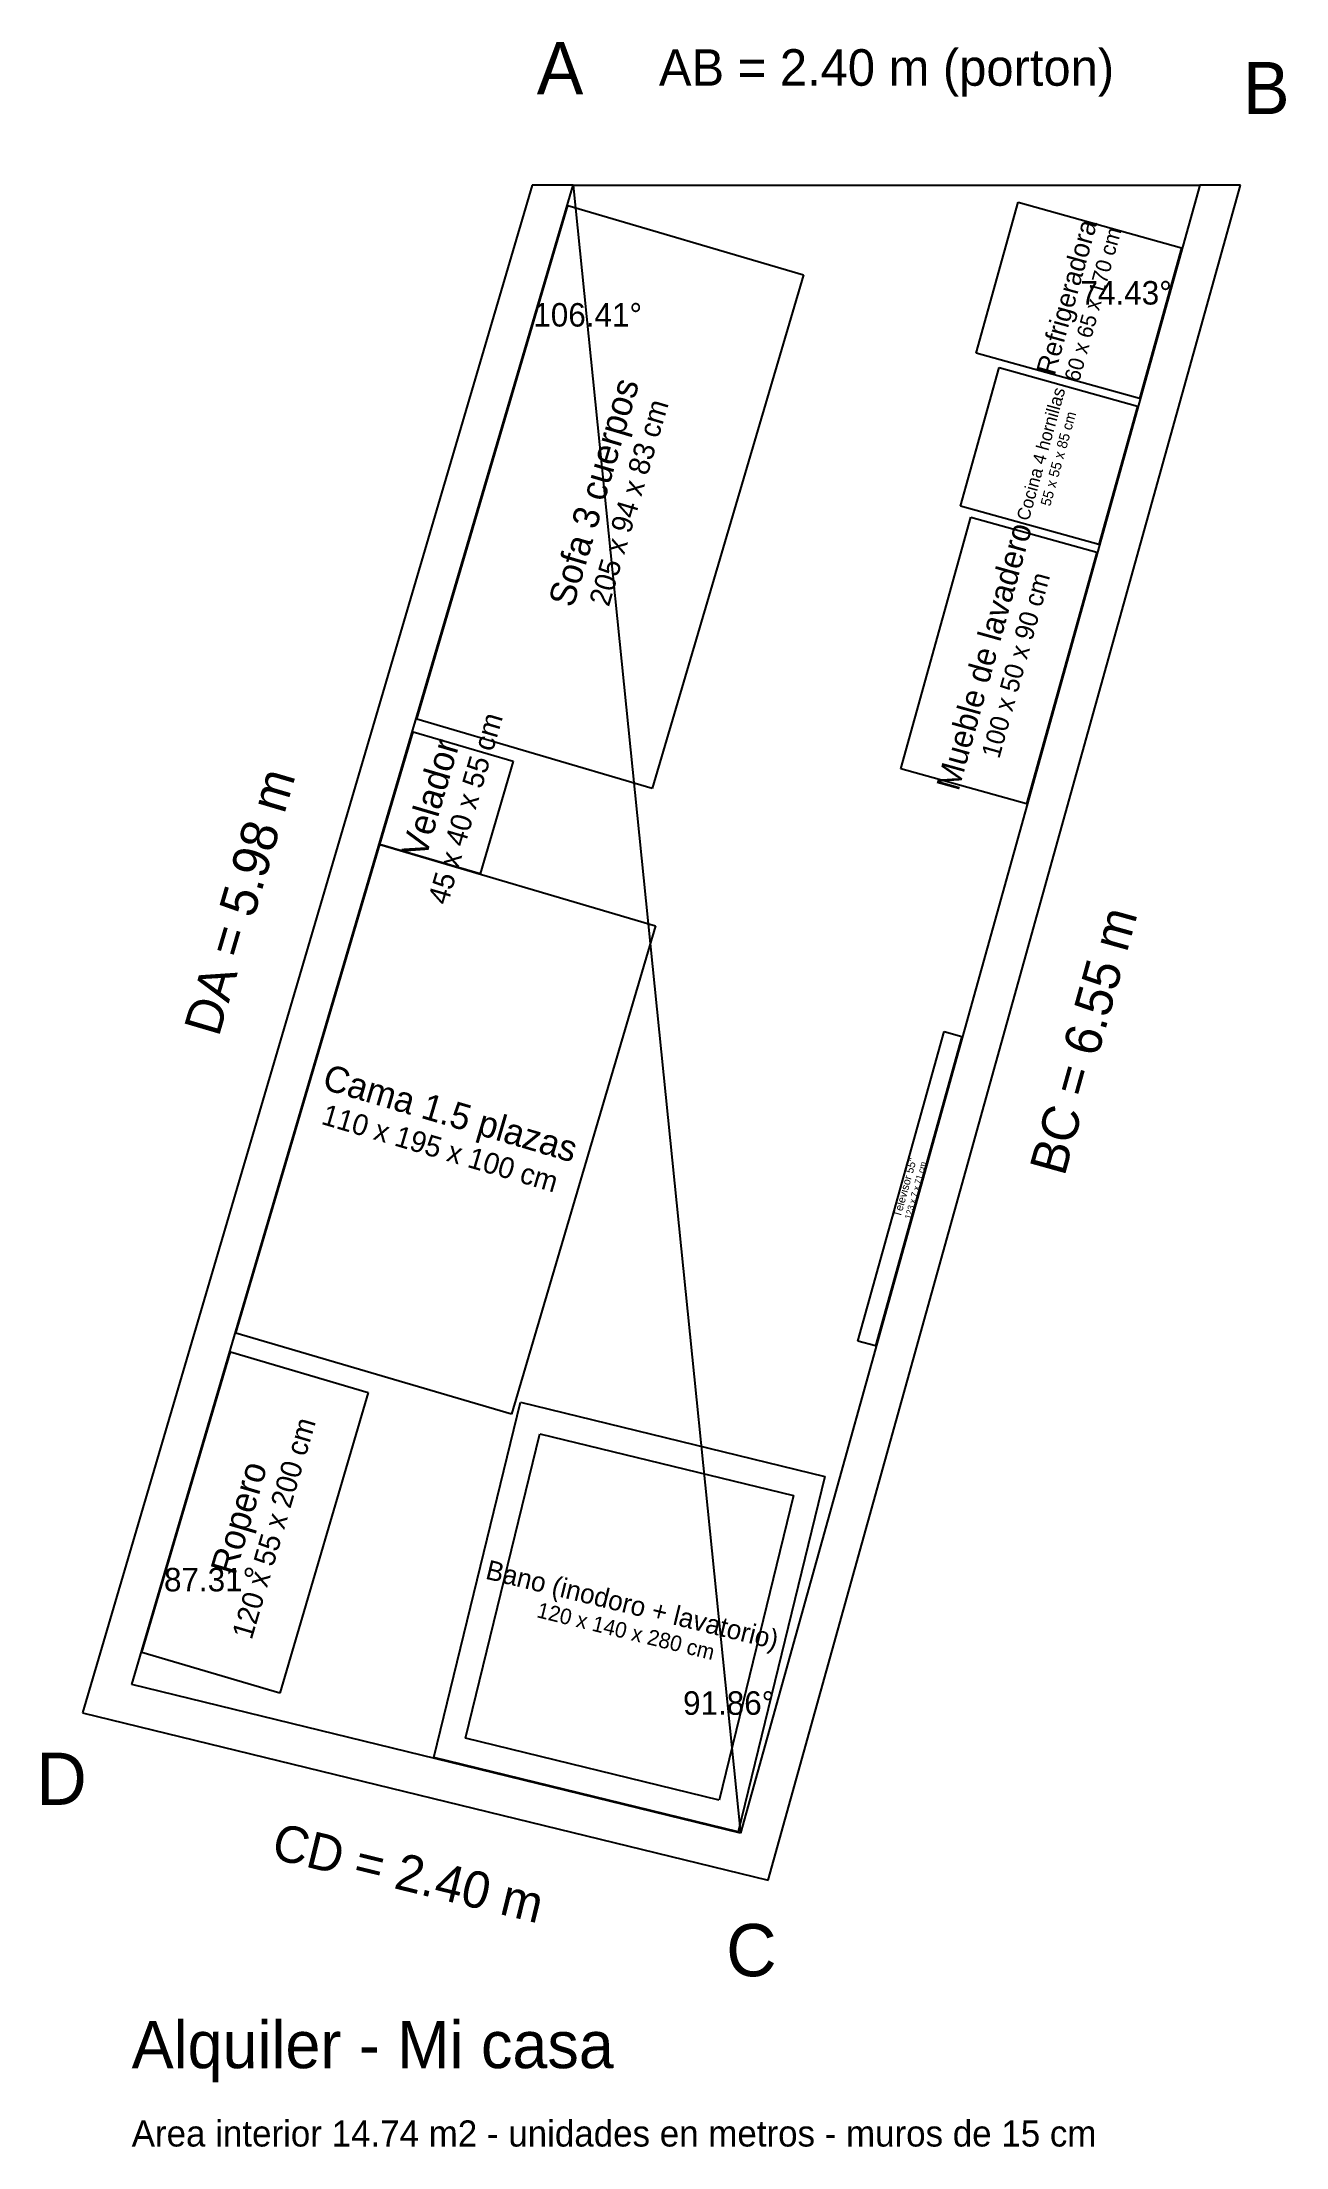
# Model space of a CAD drawing. Extents: x -2.03 to 2.73, y -7.51 to 0.55.
import ezdxf
from ezdxf.enums import TextEntityAlignment as Align

# ---------------------------------------------------------------- set-up
doc = ezdxf.new("R2010")
doc.units = 0
for name, color, linetype in [('BANO', 4, 'CONTINUOUS'), ('COTAS', 5, 'CONTINUOUS'), ('DIAGONAL', 9, 'CONTINUOUS'), ('MUEBLES', 3, 'CONTINUOUS'), ('MUEBLES_COLGADOS', 6, 'CONTINUOUS'), ('MUROS', 7, 'CONTINUOUS'), ('PORTON', 1, 'CONTINUOUS'), ('TEXTOS', 7, 'CONTINUOUS')]:
    doc.layers.add(name, color=color, linetype=linetype)

msp = doc.modelspace()

# ---------------------------------------------------------------- linework, layer by layer
at = {"layer": 'BANO'}
for p, q in [((-0.5334, -6.0196), (-0.2014, -4.6596)), ((-0.2014, -4.6596), (0.9644, -4.9442)), ((-0.4125, -5.9462), (-0.1279, -4.7804)), ((-0.1279, -4.7804), (0.8435, -5.0176)), ((0.9644, -4.9442), (0.6324, -6.3042)), ((0.8435, -5.0176), (0.5589, -6.1834)), ((0.5589, -6.1834), (-0.4125, -5.9462)), ((0.6324, -6.3042), (-0.5334, -6.0196))]:
    msp.add_line(p, q, dxfattribs=at)
at = {"layer": 'DIAGONAL'}
msp.add_line((0, 0), (0.6413, -6.3095), dxfattribs=at)
at = {"layer": 'MUEBLES'}
for p, q in [((-0.599, -2.0448), (-0.0199, -0.0783)), ((-0.0199, -0.0783), (0.8818, -0.3438)), ((1.5428, -0.6435), (1.7039, -0.0655)), ((1.7039, -0.0655), (2.33, -0.2399)), ((2.33, -0.2399), (2.1689, -0.8179)), ((0.8818, -0.3438), (0.3027, -2.3103)), ((2.1689, -0.8179), (1.5428, -0.6435)), ((1.4834, -1.229), (1.631, -0.6992)), ((1.631, -0.6992), (2.1608, -0.8468)), ((2.1608, -0.8468), (2.0132, -1.3766)), ((1.255, -2.2346), (1.5234, -1.2713)), ((2.0132, -1.3766), (1.4834, -1.229)), ((1.5234, -1.2713), (2.005, -1.4056)), ((2.005, -1.4056), (1.7366, -2.3689)), ((-0.7402, -2.5245), (-0.6131, -2.0929)), ((-0.6131, -2.0929), (-0.2294, -2.2059)), ((0.3027, -2.3103), (-0.599, -2.0448)), ((-0.2294, -2.2059), (-0.3565, -2.6375)), ((1.7366, -2.3689), (1.255, -2.2346)), ((-1.291, -4.3953), (-0.7401, -2.5247)), ((-0.3565, -2.6375), (-0.7402, -2.5245)), ((-0.7401, -2.5247), (0.315, -2.8355)), ((0.315, -2.8355), (-0.2359, -4.7061)), ((-0.2359, -4.7061), (-1.291, -4.3953)), ((-1.6512, -5.6186), (-1.3122, -4.4675)), ((-1.3122, -4.4675), (-0.7846, -4.6228)), ((-0.7846, -4.6228), (-1.1236, -5.7739)), ((-1.1236, -5.7739), (-1.6512, -5.6186))]:
    msp.add_line(p, q, dxfattribs=at)
at = {"layer": 'MUEBLES_COLGADOS'}
for p, q in [((1.0906, -4.4259), (1.4208, -3.2411)), ((1.4882, -3.2599), (1.158, -4.4447)), ((1.4208, -3.2411), (1.4882, -3.2599)), ((1.158, -4.4447), (1.0906, -4.4259))]:
    msp.add_line(p, q, dxfattribs=at)
at = {"layer": 'MUROS'}
for p, q in [((-0.1564, 0), (-1.8785, -5.8488)), ((-1.6902, -5.7403), (0, 0)), ((0, 0), (-0.1564, 0)), ((2.4, 0), (0.6413, -6.3095)), ((0.7468, -6.4896), (2.5557, 0)), ((2.5557, 0), (2.4, 0)), ((0.6413, -6.3095), (-1.6902, -5.7403)), ((-1.8785, -5.8488), (0.7468, -6.4896))]:
    msp.add_line(p, q, dxfattribs=at)
at = {"layer": 'PORTON'}
msp.add_line((0, 0), (2.4, 0), dxfattribs=at)

# ---------------------------------------------------------------- texts
at = {"layer": 'COTAS'}
for s, height, p in [('A', 0.2, (-0.0501, 0.4472)), ('AB = 2.40 m (porton)', 0.14, (1.2, 0.45)), ('B', 0.2, (2.6542, 0.3713)), ('74.43%%d', 0.09, (2.1176, -0.4126)), ('106.41%%d', 0.09, (0.0557, -0.4969)), ('87.31%%d', 0.09, (-1.3919, -5.3391)), ('91.86%%d', 0.09, (0.5955, -5.8116)), ('D', 0.2, (-1.9587, -6.1015)), ('C', 0.2, (0.6826, -6.7576))]:
    msp.add_text(s, height=height, dxfattribs=at).set_placement(p, align=Align.MIDDLE_CENTER)
for s, rotation, p in [('DA = 5.98 m', 73.5934, (-1.2768, -2.7431)), ('BC = 6.55 m', -285.5748, (1.9541, -3.2756)), ('CD = 2.40 m', -13.7181, (-0.6311, -6.4621))]:
    msp.add_text(s, height=0.14, rotation=rotation, dxfattribs=at).set_placement(p, align=Align.MIDDLE_CENTER)
at = {"layer": 'TEXTOS'}
for s, height, rotation, p in [('Refrigeradora', 0.0744, -285.57, (1.8898, -0.4287)), ('60 x 65 x 170 cm', 0.0596, -285.57, (1.9902, -0.4567)), ('Sofa 3 cuerpos', 0.1, 73.59, (0.079, -1.1759)), ('Cocina 4 hornillas', 0.0493, -285.57, (1.7912, -1.0293)), ('205 x 94 x 83 cm', 0.08, 73.59, (0.2133, -1.2155)), ('55 x 55 x 85 cm', 0.0394, -285.57, (1.8577, -1.0478)), ('Mueble de lavadero', 0.0896, -285.57, (1.5739, -1.8045)), ('100 x 50 x 90 cm', 0.0717, -285.57, (1.6947, -1.8381)), ('45 x 40 x 55 cm', 0.08, 73.59, (-0.4129, -2.3864)), ('Velador', 0.1, 73.59, (-0.5472, -2.3468)), ('Cama 1.5 plazas', 0.1, -16.41, (-0.4696, -3.553)), ('110 x 195 x 100 cm', 0.08, -16.41, (-0.5092, -3.6873)), ('Televisor 55"', 0.03, -285.57, (1.2706, -3.8377)), ('123 x 7 x 71 cm', 0.024, -285.57, (1.3111, -3.8489)), ('120 x 55 x 200 cm', 0.08, 73.59, (-1.146, -5.1419)), ('Ropero', 0.1, 73.59, (-1.2803, -5.1023)), ('Bano (inodoro + lavatorio)', 0.0744, -13.72, (0.227, -5.4349)), ('120 x 140 x 280 cm', 0.0596, -13.72, (0.2023, -5.5361))]:
    msp.add_text(s, height=height, rotation=rotation, dxfattribs=at).set_placement(p, align=Align.MIDDLE_CENTER)
for s, height, p in [('Alquiler - Mi casa', 0.18, (-1.6902, -7.2095)), ('Area interior 14.74 m2 - unidades en metros - muros de 15 cm', 0.1, (-1.6902, -7.5095))]:
    msp.add_text(s, height=height, dxfattribs=at).set_placement(p)

doc.saveas('drawing.dxf')
